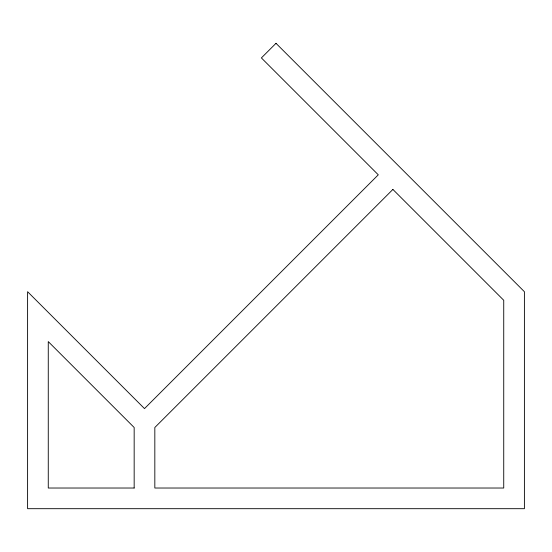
<?xml version="1.0" encoding="UTF-8"?>
<svg xmlns="http://www.w3.org/2000/svg" width="552" height="552" viewBox="0 0 552 552"><rect width="100%" height="100%" fill="white"/><g stroke="black" fill="none" stroke-linecap="round" stroke-linejoin="round"><path stroke-width="0.83" d="M276 43.311L261.386 57.925L378.286 174.818L144.493 408.604L27.6 291.711L27.6 508.689L524.4 508.689L524.4 291.711L276 43.311M392.893 189.433L154.829 427.496L154.829 488.023L503.734 488.023L503.734 300.274L392.893 189.433M134.164 488.023L48.265 488.023L48.265 341.598L134.164 427.496L134.164 488.023"/></g></svg>
